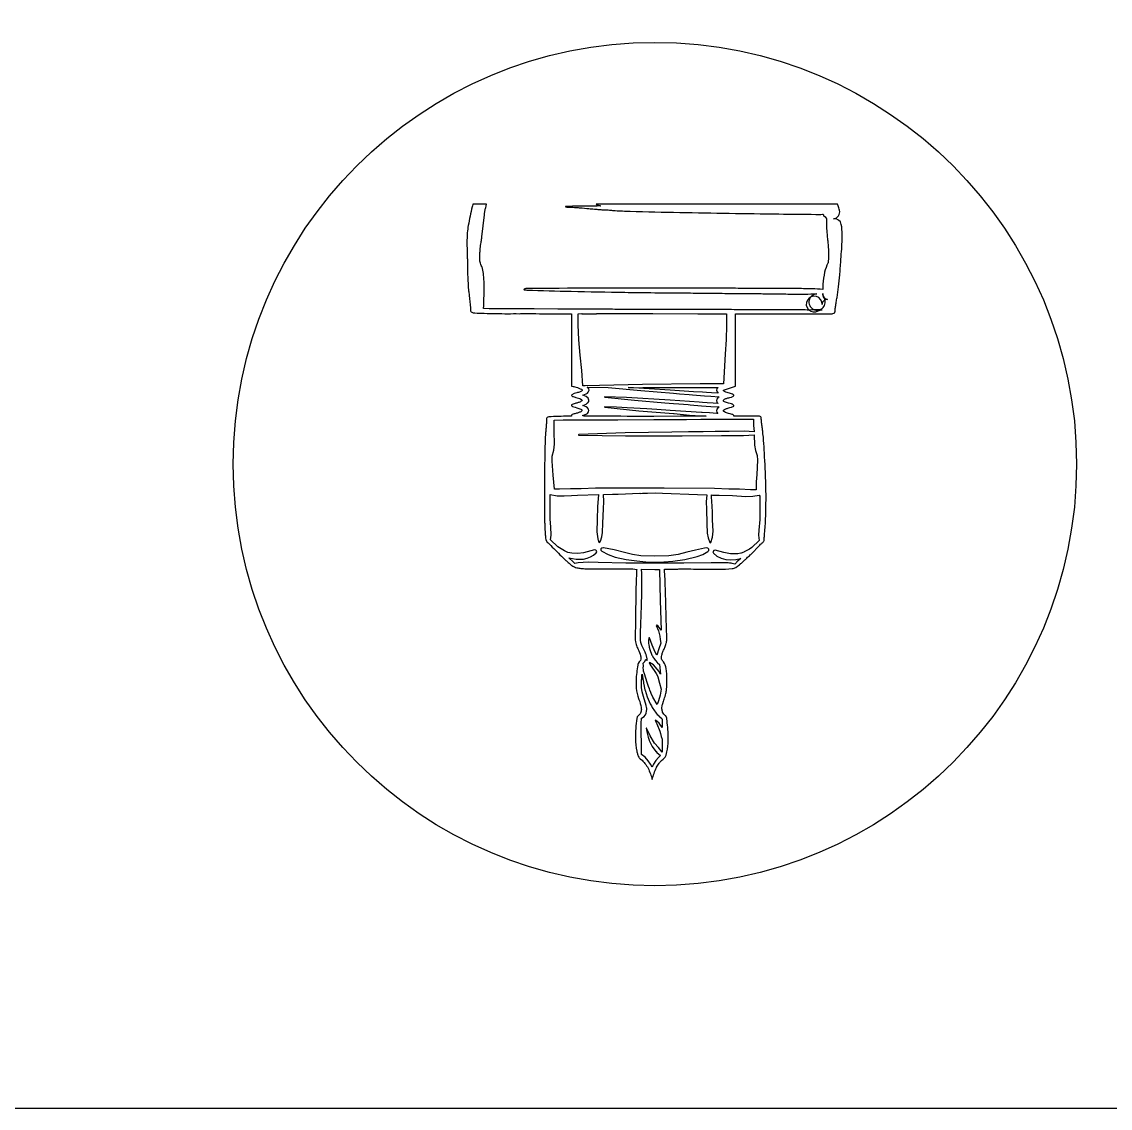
# Model space of a CAD drawing. Extents: x -250 to 250, y -318 to 318.
# Drawn here: x -70.5 to -38.23, y -317.91 to -285.7 of the extents above; entities that cross this region are included whole.
import ezdxf

# ---------------------------------------------------------------- set-up
doc = ezdxf.new("R2010")
doc.units = 0
doc.layers.get('0').update_dxf_attribs({"linetype": 'CONTINUOUS'})

msp = doc.modelspace()

# ---------------------------------------------------------------- linework, layer by layer
for points in [[(-250, -317.907), (250, -317.907), (250, -17.907), (-250, -17.907), (-250, -317.907)], [(-54.012, -294.689), (-54.012, -294.355), (-53.891, -294.354), (-53.895, -294.36), (-53.465, -294.36), (-53.464, -294.352), (-53.138, -294.35), (-51.798, -294.348), (-50.459, -294.359), (-50.382, -294.36), (-49.606, -294.36), (-49.606, -294.702), (-49.618, -295.12), (-49.646, -295.559), (-49.697, -296.431), (-50.39, -296.437), (-52.1, -296.457), (-53.805, -296.496), (-53.82, -296.489), (-53.874, -296.489), (-53.899, -296.042), (-53.946, -295.588), (-53.991, -295.135), (-54.012, -294.689)], [(-49.863, -297.315), (-49.9, -297.312), (-50.006, -297.304), (-50.114, -297.298), (-50.329, -297.286), (-50.351, -297.284), (-51.285, -297.222), (-51.679, -297.196), (-51.976, -297.176), (-52.558, -297.142), (-52.873, -297.128), (-53.217, -297.117), (-53.232, -297.122), (-53.221, -297.128), (-52.211, -297.231), (-51.186, -297.315), (-51.164, -297.317), (-50.712, -297.359), (-50.212, -297.393), (-50.976, -297.392), (-51.764, -297.401), (-52.553, -297.399), (-52.744, -297.397), (-52.745, -297.391), (-52.998, -297.391), (-52.996, -297.396), (-53.828, -297.396), (-53.878, -297.375), (-53.773, -297.334), (-53.736, -297.31), (-53.702, -297.269), (-53.691, -297.225), (-53.701, -297.182), (-53.733, -297.142), (-53.772, -297.116), (-53.875, -297.074), (-53.771, -297.033), (-53.727, -297.001), (-53.721, -296.995), (-53.696, -296.958), (-53.689, -296.923), (-53.708, -296.864), (-53.77, -296.814), (-53.873, -296.772), (-53.769, -296.731), (-53.735, -296.709), (-53.71, -296.684), (-53.687, -296.622), (-53.695, -296.582), (-53.723, -296.545), (-53.738, -296.532), (-53.116, -296.541), (-52.154, -296.635), (-51.182, -296.716), (-51.002, -296.731), (-50.716, -296.754), (-50.619, -296.762), (-50.263, -296.789), (-50.262, -296.789), (-50.076, -296.803), (-49.825, -296.82), (-49.865, -296.847), (-49.896, -296.886), (-49.906, -296.928), (-49.895, -296.974), (-49.858, -297.016), (-50.007, -297.004), (-50.184, -296.994), (-50.326, -296.986), (-50.422, -296.979), (-51.283, -296.922), (-52.577, -296.841), (-53.215, -296.817), (-53.23, -296.822), (-53.219, -296.829), (-52.337, -296.92), (-51.439, -296.994), (-51.439, -296.994), (-51.184, -297.015), (-51.024, -297.029), (-50.746, -297.052), (-50.689, -297.057), (-50.349, -297.082), (-50.078, -297.102), (-49.825, -297.12), (-49.826, -297.12), (-49.853, -297.138), (-49.894, -297.181), (-49.908, -297.23), (-49.897, -297.274), (-49.863, -297.315)], [(-49.853, -296.716), (-50.06, -296.701), (-50.203, -296.693), (-50.324, -296.686), (-50.584, -296.668), (-51.281, -296.623), (-52.527, -296.544), (-52.399, -296.545), (-52.397, -296.545), (-52.16, -296.551), (-52.094, -296.546), (-50.387, -296.546), (-49.86, -296.543), (-49.893, -296.583), (-49.904, -296.627), (-49.892, -296.673), (-49.853, -296.716)], [(-54.778, -298.582), (-54.732, -298.404), (-54.711, -298.221), (-54.717, -297.852), (-54.718, -297.508), (-54.456, -297.503), (-53.845, -297.504), (-52.833, -297.497), (-51.762, -297.49), (-50.797, -297.487), (-50.374, -297.486), (-49.7, -297.485), (-49.264, -297.484), (-49.069, -297.478), (-49.015, -297.479), (-48.807, -297.481), (-48.806, -297.666), (-48.791, -297.851), (-48.794, -297.854), (-49.083, -297.842), (-49.529, -297.845), (-49.947, -297.852), (-50.299, -297.856), (-50.741, -297.861), (-51.232, -297.868), (-52.612, -297.89), (-53.987, -297.934), (-54.011, -297.946), (-53.987, -297.958), (-52.609, -297.977), (-51.23, -297.977), (-50.926, -297.976), (-49.761, -297.969), (-49.103, -297.964), (-48.795, -297.948), (-48.778, -298.255), (-48.75, -298.406), (-48.704, -298.554), (-48.696, -298.697), (-48.715, -299.124), (-48.729, -299.34), (-48.732, -299.555), (-48.729, -299.575), (-48.897, -299.575), (-49.225, -299.559), (-49.544, -299.555), (-49.962, -299.536), (-51.462, -299.524), (-53.497, -299.526), (-53.915, -299.542), (-54.234, -299.545), (-54.562, -299.559), (-54.711, -299.557), (-54.746, -299.139), (-54.781, -298.724), (-54.778, -298.582)], [(-52.595, -301.746), (-53.411, -301.731), (-53.713, -301.723), (-53.863, -301.726), (-54.012, -301.742), (-54.106, -301.762), (-54.155, -301.711), (-54.283, -301.594), (-54.066, -301.636), (-53.849, -301.629), (-53.745, -301.605), (-53.646, -301.566), (-53.554, -301.513), (-53.47, -301.445), (-53.455, -301.414), (-53.463, -301.383), (-53.486, -301.362), (-53.52, -301.358), (-53.854, -301.444), (-54.02, -301.466), (-54.199, -301.457), (-54.312, -301.43), (-54.418, -301.387), (-54.614, -301.266), (-54.828, -301.057), (-54.815, -300.986), (-54.809, -300.916), (-54.819, -300.677), (-54.839, -300.442), (-54.841, -300.079), (-54.835, -299.716), (-54.632, -299.751), (-54.42, -299.755), (-54.211, -299.745), (-54.031, -299.736), (-53.401, -299.719), (-53.432, -300.085), (-53.441, -300.453), (-53.444, -300.537), (-53.445, -300.539), (-53.455, -300.741), (-53.455, -300.75), (-53.455, -300.818), (-53.455, -300.821), (-53.427, -301.033), (-53.426, -301.039), (-53.419, -301.061), (-53.394, -301.127), (-53.378, -301.136), (-53.363, -301.127), (-53.349, -301.099), (-53.305, -300.971), (-53.285, -300.838), (-53.276, -300.564), (-53.255, -300.14), (-53.252, -299.927), (-53.262, -299.717), (-53.262, -299.715), (-52.992, -299.707), (-52.819, -299.701), (-52.819, -299.701), (-52.178, -299.679), (-52.146, -299.685), (-52.103, -299.677), (-51.996, -299.673), (-51.953, -299.671), (-51.73, -299.666), (-51.506, -299.673), (-50.468, -299.714), (-50.198, -299.724), (-50.209, -299.935), (-50.207, -300.148), (-50.189, -300.573), (-50.18, -300.863), (-50.158, -301.003), (-50.105, -301.137), (-50.086, -301.145), (-50.075, -301.137), (-50.024, -300.976), (-50.01, -300.806), (-50.024, -300.463), (-50.027, -300.269), (-50.027, -300.236), (-50.032, -300.062), (-50.052, -299.787), (-50.059, -299.729), (-50.021, -299.73), (-49.825, -299.737), (-49.429, -299.749), (-49.034, -299.771), (-48.834, -299.768), (-48.642, -299.738), (-48.625, -299.764), (-48.621, -300.112), (-48.626, -300.46), (-48.654, -300.769), (-48.659, -300.924), (-48.639, -301.075), (-48.855, -301.283), (-48.925, -301.331), (-48.925, -301.331), (-49.084, -301.417), (-49.092, -301.421), (-49.172, -301.449), (-49.187, -301.453), (-49.271, -301.471), (-49.489, -301.476), (-49.691, -301.438), (-49.949, -301.369), (-49.988, -301.375), (-50.014, -301.411), (-50, -301.455), (-49.893, -301.538), (-49.773, -301.598), (-49.633, -301.637), (-49.486, -301.652), (-49.336, -301.642), (-49.188, -301.609), (-49.304, -301.714), (-49.317, -301.726), (-49.366, -301.775), (-49.443, -301.758), (-49.473, -301.753), (-49.519, -301.747), (-49.558, -301.742), (-49.592, -301.74), (-49.639, -301.737), (-50.061, -301.741), (-50.876, -301.751), (-51.736, -301.746), (-52.595, -301.746)], [(-51.203, -301.688), (-50.846, -301.641), (-50.483, -301.555), (-50.313, -301.49), (-50.163, -301.407), (-50.134, -301.371), (-50.137, -301.334), (-50.165, -301.306), (-50.214, -301.299), (-50.263, -301.307), (-50.526, -301.36), (-50.786, -301.427), (-51.048, -301.491), (-51.318, -301.532), (-51.735, -301.545), (-52.152, -301.53), (-52.395, -301.492), (-52.631, -301.435), (-52.938, -301.353), (-53.255, -301.291), (-53.267, -301.291), (-53.31, -301.302), (-53.334, -301.329), (-53.334, -301.364), (-53.307, -301.398), (-53.122, -301.498), (-52.911, -301.571), (-52.585, -301.643), (-52.268, -301.685), (-52.006, -301.71), (-51.736, -301.72), (-51.466, -301.712), (-51.203, -301.688)], [(-52.16, -304.03), (-52.16, -303.829), (-52.159, -303.805), (-52.158, -303.758), (-52.158, -303.742), (-52.158, -303.742), (-52.158, -303.742), (-52.153, -303.613), (-52.153, -303.612), (-52.151, -303.555), (-52.151, -303.554), (-52.127, -303.005), (-52.126, -302.969), (-52.125, -302.683), (-52.125, -302.586), (-52.124, -302.41), (-52.124, -302.397), (-52.124, -302.34), (-52.124, -302.257), (-52.124, -302.226), (-52.124, -302.138), (-52.124, -302.073), (-52.124, -302.055), (-52.127, -301.928), (-51.74, -301.937), (-51.736, -301.937), (-51.733, -301.937), (-51.597, -301.935), (-51.579, -302.855), (-51.545, -303.734), (-51.546, -303.733), (-51.546, -303.733), (-51.547, -303.732), (-51.638, -303.622), (-51.677, -303.588), (-51.691, -303.599), (-51.63, -303.754), (-51.586, -303.914), (-51.574, -304.016), (-51.554, -304.117), (-51.619, -304.293), (-51.677, -304.478), (-51.729, -304.388), (-51.814, -304.179), (-51.895, -303.968), (-51.907, -303.959), (-51.918, -303.968), (-51.924, -304.041), (-51.924, -304.053), (-51.92, -304.131), (-51.92, -304.133), (-51.92, -304.133), (-51.914, -304.175), (-51.906, -304.221), (-51.9, -304.245), (-51.883, -304.312), (-51.82, -304.475), (-51.815, -304.486), (-51.774, -304.559), (-51.768, -304.568), (-51.725, -304.63), (-51.718, -304.639), (-51.668, -304.696), (-51.656, -304.708), (-51.599, -304.757), (-51.563, -305.045), (-51.605, -304.972), (-51.616, -304.956), (-51.656, -304.898), (-51.662, -304.889), (-51.773, -304.768), (-51.892, -304.69), (-51.905, -304.703), (-51.875, -304.756), (-51.872, -304.761), (-51.753, -304.932), (-51.696, -305.02), (-51.65, -305.114), (-51.65, -305.115), (-51.649, -305.118), (-51.601, -305.304), (-51.547, -305.488), (-51.582, -305.659), (-51.631, -305.828), (-51.665, -305.941), (-51.796, -305.719), (-51.843, -305.617), (-51.856, -305.585), (-51.884, -305.513), (-51.897, -305.479), (-51.923, -305.405), (-51.932, -305.377), (-51.961, -305.288), (-51.961, -305.287), (-51.961, -305.287), (-52.045, -305.026), (-52.045, -305.026), (-52.071, -304.948), (-52.074, -304.946), (-52.075, -304.903), (-52.077, -304.867), (-52.073, -304.789), (-52.077, -304.714), (-52.029, -304.662), (-52.006, -304.6), (-51.977, -304.633), (-51.962, -304.629), (-51.961, -304.582), (-51.995, -304.462), (-52.001, -304.447), (-52.023, -304.393), (-52.117, -304.192), (-52.147, -304.106), (-52.16, -304.03)], [(-51.771, -307.706), (-51.795, -307.748), (-51.816, -307.793), (-51.86, -307.71), (-51.934, -307.605), (-52.019, -307.505), (-52.13, -307.419), (-52.127, -307.406), (-52.126, -307.223), (-52.126, -307.173), (-52.13, -307.036), (-52.137, -306.825), (-52.137, -306.825), (-52.139, -306.692), (-52.14, -306.68), (-52.14, -306.592), (-52.14, -306.592), (-52.14, -306.592), (-52.139, -306.541), (-52.139, -306.54), (-52.139, -306.54), (-52.137, -306.477), (-52.137, -306.476), (-52.13, -306.374), (-52.128, -306.345), (-52.049, -306.292), (-52.023, -306.257), (-52.017, -306.247), (-51.996, -306.199), (-51.993, -306.194), (-51.981, -306.142), (-51.981, -306.138), (-51.976, -306.087), (-51.976, -306.044), (-51.978, -306.026), (-51.989, -305.965), (-52.074, -305.701), (-52.109, -305.569), (-52.129, -305.432), (-52.133, -305.358), (-52.131, -305.304), (-52.131, -305.304), (-52.127, -305.209), (-52.125, -305.179), (-52.117, -305.08), (-52.116, -305.067), (-52.116, -305.067), (-52.114, -305.045), (-52.097, -305.104), (-52.089, -305.191), (-52.085, -305.216), (-52.074, -305.288), (-52.071, -305.307), (-52.053, -305.395), (-52.052, -305.403), (-52.027, -305.502), (-52.025, -305.51), (-51.96, -305.713), (-51.959, -305.714), (-51.959, -305.716), (-51.872, -305.916), (-51.856, -305.947), (-51.837, -305.983), (-51.813, -306.025), (-51.792, -306.059), (-51.766, -306.099), (-51.745, -306.13), (-51.716, -306.168), (-51.694, -306.196), (-51.662, -306.233), (-51.64, -306.256), (-51.602, -306.292), (-51.583, -306.31), (-51.524, -306.356), (-51.522, -306.374), (-51.514, -306.623), (-51.608, -306.497), (-51.714, -306.403), (-51.724, -306.411), (-51.68, -306.514), (-51.591, -306.732), (-51.569, -306.8), (-51.545, -306.885), (-51.545, -306.885), (-51.515, -306.968), (-51.516, -307.266), (-51.514, -307.35), (-51.629, -307.215), (-51.742, -307.083), (-51.878, -306.872), (-51.984, -306.644), (-51.992, -306.646), (-51.964, -306.793), (-51.935, -306.909), (-51.904, -307.001), (-51.901, -307.009), (-51.867, -307.084), (-51.857, -307.105), (-51.811, -307.183), (-51.733, -307.293), (-51.724, -307.305), (-51.703, -307.33), (-51.699, -307.335), (-51.672, -307.365), (-51.567, -307.451), (-51.567, -307.451), (-51.567, -307.451), (-51.567, -307.451), (-51.59, -307.474), (-51.618, -307.501), (-51.619, -307.503), (-51.63, -307.515), (-51.702, -307.603), (-51.771, -307.706)]]:
    msp.add_lwpolyline(points, close=True)
msp.add_lwpolyline([(-51.685, -307.805), (-51.685, -307.804), (-51.684, -307.802, -0.03828), (-51.607, -307.678, -0.055603), (-51.539, -307.604), (-51.487, -307.559, 0.057386), (-51.418, -307.481, 0.131201), (-51.403, -307.438), (-51.403, -307.437), (-51.377, -307.345, 0.051741), (-51.338, -307.008, 0.033492), (-51.367, -306.484), (-51.374, -306.424), (-51.381, -306.373), (-51.383, -306.355), (-51.384, -306.344), (-51.406, -306.28), (-51.412, -306.275), (-51.419, -306.271), (-51.425, -306.268), (-51.427, -306.266), (-51.448, -306.244), (-51.466, -306.227, -0.116741), (-51.504, -306.17, -0.079756), (-51.524, -306.072, -0.052248), (-51.519, -305.993, -0.034582), (-51.491, -305.878, -0.006025), (-51.48, -305.847, -0.002956), (-51.459, -305.784, 0.026619), (-51.408, -305.613, 0.038185), (-51.388, -305.49, 0.049725), (-51.397, -304.872, 0.14696), (-51.482, -304.676), (-51.496, -304.66, -0.086774), (-51.525, -304.611, -0.082829), (-51.537, -304.554), (-51.535, -304.514, -0.048927), (-51.522, -304.45, -0.030841), (-51.486, -304.352, -0.00641), (-51.461, -304.298, 0.006037), (-51.438, -304.247, 0.043129), (-51.396, -304.126, 0.048319), (-51.379, -304.012, 0.011716), (-51.378, -303.968, 0.009427), (-51.379, -303.914, 0.005896), (-51.38, -303.874, 0.002976), (-51.385, -303.796, -0.008884), (-51.391, -303.672, -0.00273), (-51.402, -303.268), (-51.403, -303.206), (-51.406, -303.082), (-51.407, -303.018, 0.004592), (-51.432, -302.21, 0.014018), (-51.45, -301.946, -0.342309), (-51.446, -301.933), (-51.41, -301.932), (-51.364, -301.931), (-51.317, -301.93), (-51.27, -301.928, -0.000836), (-51.154, -301.925, -0.001399), (-51.085, -301.924, -0.003168), (-50.969, -301.922, -0.003657), (-50.869, -301.922, 0.001031), (-50.669, -301.923, 0.000667), (-50.362, -301.924, 0.000431), (-50.264, -301.924, -0.00093), (-50.054, -301.925, -0.002389), (-50.014, -301.925, -0.001591), (-49.953, -301.926), (-49.848, -301.928), (-49.838, -301.928, 0.030673), (-49.44, -301.909, 0.11215), (-49.336, -301.874), (-49.282, -301.839), (-49.226, -301.796), (-49.223, -301.792), (-49.196, -301.769), (-49.191, -301.764, 0.004506), (-49.108, -301.692, 0.004659), (-49.029, -301.62, 0.002985), (-48.983, -301.576, 0.002777), (-48.933, -301.529), (-48.895, -301.492), (-48.893, -301.49), (-48.625, -301.22), (-48.598, -301.192), (-48.583, -301.178), (-48.566, -301.165, 0.049043), (-48.511, -301.109, 0.121556), (-48.498, -301.079), (-48.497, -301.069, -0.003867), (-48.494, -301.036, -0.002586), (-48.49, -300.986), (-48.487, -300.956), (-48.482, -300.896, 0.017953), (-48.44, -299.994, 0.015269), (-48.461, -298.933, 0.00476), (-48.472, -298.749, -0.003825), (-48.481, -298.6), (-48.485, -298.535), (-48.487, -298.488, 0.005864), (-48.51, -298.113, 0.010895), (-48.529, -297.912, 0.002258), (-48.535, -297.862, 0.001132), (-48.548, -297.763, -0.002352), (-48.566, -297.622, -0.004805), (-48.573, -297.553, -0.005279), (-48.575, -297.539, -0.000648), (-48.583, -297.43), (-48.592, -297.412), (-48.595, -297.408), (-48.629, -297.392), (-48.632, -297.391), (-48.707, -297.391), (-48.806, -297.39), (-49.395, -297.388), (-49.395, -297.373), (-49.395, -297.371), (-49.423, -297.347, 0.039615), (-49.438, -297.342, 0.00951), (-49.499, -297.324), (-49.551, -297.31, -0.037496), (-49.673, -297.267, -0.144494), (-49.699, -297.245), (-49.702, -297.24), (-49.703, -297.223), (-49.702, -297.219), (-49.671, -297.192, -0.042376), (-49.635, -297.176, -0.017772), (-49.546, -297.149, 0.000786), (-49.475, -297.13, 0.005797), (-49.465, -297.127), (-49.395, -297.092), (-49.394, -297.089), (-49.392, -297.075), (-49.392, -297.072), (-49.421, -297.046, 0.039623), (-49.436, -297.04, 0.009478), (-49.497, -297.022), (-49.549, -297.008, -0.037487), (-49.671, -296.966, -0.144428), (-49.697, -296.944), (-49.7, -296.938), (-49.701, -296.922), (-49.699, -296.917), (-49.668, -296.89, -0.042406), (-49.633, -296.874, -0.017802), (-49.544, -296.848, 0.000771), (-49.472, -296.828, 0.0058), (-49.463, -296.826), (-49.393, -296.79), (-49.392, -296.788), (-49.389, -296.774), (-49.39, -296.771), (-49.419, -296.744, 0.039583), (-49.434, -296.739, 0.009532), (-49.495, -296.721), (-49.52, -296.714, -0.033065), (-49.668, -296.664, -0.150327), (-49.695, -296.642), (-49.698, -296.637), (-49.7, -296.627), (-49.341, -296.503), (-49.341, -296.499), (-49.341, -296.46), (-49.341, -296.085), (-49.341, -295.52), (-49.341, -295.254), (-49.342, -294.62), (-49.342, -294.439), (-49.342, -294.399), (-49.341, -294.36), (-46.477, -294.36), (-46.405, -294.33), (-46.401, -294.325), (-46.395, -294.313), (-46.394, -294.306, -0.005759), (-46.39, -294.255, -0.005135), (-46.384, -294.198, -0.004405), (-46.377, -294.142, -0.003702), (-46.367, -294.076, -0.003253), (-46.357, -294.01, -0.001603), (-46.334, -293.876, 0.011224), (-46.288, -293.561, 0.009909), (-46.25, -293.202, 0.002771), (-46.244, -293.122, 0.001888), (-46.236, -293.005, -0.000124), (-46.221, -292.786, -0.001613), (-46.22, -292.769, -0.001923), (-46.216, -292.711, -0.001084), (-46.207, -292.608), (-46.206, -292.589, 0.02174), (-46.181, -292.003, 0.043311), (-46.207, -291.71, 0.397761), (-46.435, -291.541, 0.444272), (-46.258, -291.291, 0.017202), (-46.276, -291.22, 0.018132), (-46.298, -291.155), (-46.316, -291.112), (-53.479, -291.112), (-53.478, -291.112), (-53.477, -291.113, 0.013786), (-53.417, -291.135, 0.011288), (-53.343, -291.158), (-53.336, -291.163), (-53.441, -291.164), (-53.647, -291.166), (-53.76, -291.167), (-53.813, -291.168), (-53.905, -291.168), (-53.979, -291.169, 0.003516), (-54.376, -291.176, 0.174215), (-54.384, -291.179), (-54.386, -291.183), (-54.383, -291.187), (-54.381, -291.188), (-54.364, -291.192), (-54.348, -291.193, -0.00444), (-54.261, -291.196, -0.003967), (-54.163, -291.201, -0.003379), (-54.068, -291.207, -0.002764), (-53.951, -291.216, -0.003238), (-53.688, -291.24, 0.001959), (-53.529, -291.255, 0.002635), (-53.387, -291.266, 0.003492), (-53.28, -291.274, -0.047191), (-53.121, -291.28, -0.007445), (-53.043, -291.285), (-53.031, -291.287), (-53.017, -291.289, 0.025263), (-52.911, -291.3, 0.006115), (-52.47, -291.318, 0.002663), (-50.993, -291.353, 0.001342), (-48.061, -291.399, 0.001185), (-46.96, -291.411, 0.006853), (-46.769, -291.41), (-46.749, -291.41), (-46.721, -291.461), (-46.711, -291.468), (-46.704, -291.472), (-46.697, -291.476), (-46.651, -291.525), (-46.648, -291.535), (-46.647, -291.541), (-46.647, -291.556, 0.008987), (-46.649, -291.63, 0.008021), (-46.648, -291.713, 0.006866), (-46.644, -291.794, 0.005639), (-46.637, -291.892, 0.007092), (-46.615, -292.133, -0.003541), (-46.603, -292.252, -0.013849), (-46.585, -292.517, -0.021417), (-46.586, -292.689, -0.004851), (-46.589, -292.731, -0.004327), (-46.592, -292.778, -0.012866), (-46.6, -292.844, -0.083355), (-46.603, -292.854, 0.059305), (-46.7, -293.121, 0.046154), (-46.751, -293.481), (-46.759, -293.635), (-46.832, -293.63, 0.007528), (-47.149, -293.618, 0.005036), (-47.624, -293.61, 0.000865), (-47.744, -293.61, 0.000432), (-47.984, -293.61, -0.000151), (-48.125, -293.61, -0.000303), (-48.195, -293.61, -0.000632), (-48.305, -293.609, -0.000642), (-48.414, -293.609, 0.000329), (-49.039, -293.605, 0.000339), (-49.644, -293.602, 0.000212), (-49.977, -293.6, 0.000176), (-50.379, -293.599), (-50.438, -293.599), (-50.534, -293.599), (-50.66, -293.598), (-50.701, -293.598), (-50.754, -293.598), (-50.799, -293.598), (-50.845, -293.598), (-50.938, -293.598), (-51.058, -293.598), (-51.221, -293.597), (-51.373, -293.597), (-51.597, -293.597, 0.002365), (-55.561, -293.612, 0.176351), (-55.612, -293.631), (-55.614, -293.633), (-55.616, -293.638), (-55.616, -293.639), (-55.61, -293.645), (-55.608, -293.647, 0.093899), (-55.596, -293.65, 0.017011), (-55.528, -293.655, 0.002519), (-54.217, -293.691, 0.002072), (-52.622, -293.721, 0.000809), (-51.857, -293.731, 0.000638), (-50.887, -293.74, -0.000237), (-50.677, -293.742, -0.000161), (-50.367, -293.745), (-50.304, -293.746), (-50.176, -293.747, 0.000217), (-49.897, -293.75, 0.000194), (-49.586, -293.753), (-49.376, -293.754), (-49.304, -293.755), (-49.267, -293.755), (-49.22, -293.756), (-49.209, -293.756), (-49.124, -293.757), (-49.003, -293.758), (-48.931, -293.758, 0.000271), (-48.819, -293.759, 0.000265), (-48.704, -293.76, -0.001428), (-48.538, -293.762, -0.000868), (-48.265, -293.766, 0.000259), (-47.902, -293.771, 0.000874), (-47.794, -293.772, 0.004825), (-47.284, -293.773, 0.007013), (-46.932, -293.766, 0.765795), (-47.038, -294.222, 0.765795), (-46.717, -293.881, -0.13427), (-46.753, -293.758), (-46.753, -293.769), (-46.753, -293.781, 0.387544), (-46.612, -293.931, 0.428386), (-46.776, -294.078, 0.773204), (-47.212, -293.951, 0.773204), (-46.893, -294.275, -0.129509), (-46.778, -294.243), (-46.828, -294.244), (-46.884, -294.244), (-46.935, -294.245), (-46.998, -294.245), (-47.038, -294.245), (-47.12, -294.246), (-47.156, -294.246), (-47.176, -294.246), (-47.203, -294.246), (-47.223, -294.246, 0.00663), (-47.432, -294.24, 0.00398), (-47.781, -294.238, 0.00051), (-47.849, -294.238, 0.000254), (-47.987, -294.238, -0.000176), (-48.102, -294.239, -0.000353), (-48.159, -294.239, -0.000564), (-48.232, -294.239, -0.000571), (-48.304, -294.238, 0.0003), (-48.576, -294.238, 0.000187), (-49.015, -294.237), (-49.066, -294.237), (-49.168, -294.237, -0.000071), (-49.46, -294.236, -0.000158), (-49.591, -294.236), (-49.638, -294.236), (-49.776, -294.236), (-49.845, -294.236), (-49.894, -294.235), (-49.937, -294.235), (-49.969, -294.235), (-50.014, -294.235), (-50.056, -294.235), (-50.114, -294.235), (-50.143, -294.235), (-50.204, -294.235, -0.000392), (-50.399, -294.235, -0.000266), (-50.686, -294.234), (-50.747, -294.234), (-50.869, -294.233), (-52.296, -294.228, 0.000194), (-52.439, -294.228, 0.000097), (-52.726, -294.227, -0.00008), (-52.986, -294.226, -0.00016), (-53.115, -294.225, -0.000239), (-53.273, -294.224, -0.000252), (-53.421, -294.224, 0.000216), (-54.021, -294.22, 0.000224), (-54.6, -294.217), (-54.607, -294.217), (-55.309, -294.214, -0.000729), (-55.376, -294.214, -0.00058), (-55.46, -294.213), (-55.506, -294.212), (-55.634, -294.211), (-56.402, -294.214), (-56.417, -294.214), (-56.574, -294.212), (-56.652, -294.211), (-56.816, -294.204, 0.008666), (-56.81, -294.138, 0.008222), (-56.807, -294.069, 0.011819), (-56.799, -293.397, 0.033155), (-56.818, -293.158, 0.018044), (-56.837, -293.055, 0.019375), (-56.862, -292.961, -0.113651), (-56.913, -292.825, -0.021483), (-56.919, -292.81, -0.008329), (-56.923, -292.7, -0.010775), (-56.923, -292.614, -0.016222), (-56.915, -292.475, -0.011636), (-56.893, -292.281, -0.002883), (-56.884, -292.215, -0.001433), (-56.864, -292.082), (-56.788, -291.421), (-56.783, -291.395), (-56.772, -291.33), (-56.762, -291.277), (-56.751, -291.226), (-56.751, -291.224), (-56.75, -291.221), (-56.735, -291.155), (-56.724, -291.112), (-57.13, -291.112), (-57.132, -291.116), (-57.134, -291.12, 0.048136), (-57.155, -291.188, 0.006095), (-57.266, -291.742, 0.026968), (-57.295, -291.957, 0.01998), (-57.306, -292.249, 0.005153), (-57.305, -292.351, 0.002615), (-57.299, -292.55, -0.002157), (-57.295, -292.708, -0.002731), (-57.292, -292.833), (-57.291, -292.894, 0.007691), (-57.278, -293.382, 0.014258), (-57.259, -293.644, 0.002953), (-57.252, -293.709, 0.00148), (-57.237, -293.838, -0.003072), (-57.216, -294.022, -0.00628), (-57.208, -294.112, -0.012103), (-57.202, -294.21, 0.007702), (-57.199, -294.273), (-57.19, -294.293), (-57.185, -294.298), (-57.12, -294.325, 0.041803), (-57.069, -294.332, 0.007947), (-56.8, -294.344, 0.003242), (-56.444, -294.352, 0.003358), (-56.101, -294.356, -0.005852), (-55.758, -294.355, -0.000976), (-55.588, -294.352), (-55.559, -294.352, 0.001934), (-55.159, -294.355, 0.001433), (-54.619, -294.356), (-54.211, -294.36), (-54.211, -294.498), (-54.211, -294.572), (-54.211, -294.585), (-54.21, -294.733), (-54.21, -294.762), (-54.21, -294.832), (-54.21, -295.046), (-54.21, -295.34), (-54.21, -295.626), (-54.211, -295.881), (-54.211, -296.061), (-54.211, -296.201), (-54.211, -296.503), (-54.155, -296.51), (-54.15, -296.512, 0.021468), (-54.136, -296.517, 0.004835), (-54.071, -296.534, -0.051068), (-53.905, -296.597, -0.317118), (-53.891, -296.624), (-53.891, -296.628), (-53.913, -296.653, -0.060707), (-53.948, -296.671, -0.022367), (-54.049, -296.703), (-54.091, -296.714), (-54.13, -296.724), (-54.2, -296.76), (-54.201, -296.762), (-54.203, -296.776), (-54.202, -296.779), (-54.173, -296.806, 0.039685), (-54.159, -296.811, 0.009492), (-54.098, -296.829), (-54.073, -296.836, -0.033064), (-53.925, -296.886, -0.150283), (-53.897, -296.908), (-53.895, -296.913), (-53.893, -296.93), (-53.895, -296.934), (-53.926, -296.961, -0.042363), (-53.962, -296.977, -0.017749), (-54.051, -297.004), (-54.074, -297.01, 0.031444), (-54.184, -297.046, 0.158238), (-54.202, -297.061), (-54.203, -297.064), (-54.205, -297.078), (-54.204, -297.081), (-54.201, -297.088, 0.126767), (-54.181, -297.103, 0.034082), (-54.1, -297.131), (-54.048, -297.145, -0.037508), (-53.926, -297.188, -0.144508), (-53.899, -297.21), (-53.897, -297.215), (-53.896, -297.231), (-53.897, -297.236), (-53.928, -297.263, -0.042357), (-53.964, -297.279, -0.017745), (-54.053, -297.306), (-54.076, -297.312, 0.031466), (-54.186, -297.348, 0.157929), (-54.204, -297.363), (-54.205, -297.365), (-54.207, -297.379), (-54.206, -297.382), (-54.203, -297.391, -0.483466), (-54.207, -297.394, 0.000988), (-54.252, -297.394, 0.000982), (-54.297, -297.395, 0.015398), (-54.881, -297.415, 0.167084), (-54.932, -297.436), (-54.936, -297.441), (-54.943, -297.458), (-54.943, -297.466, -0.004959), (-54.945, -297.511, -0.004339), (-54.947, -297.562, -0.003582), (-54.95, -297.611, -0.002845), (-54.955, -297.673, -0.002925), (-54.966, -297.796, 0.002486), (-54.975, -297.9, 0.011126), (-54.988, -298.118, 0.007049), (-54.997, -298.462), (-54.999, -298.631), (-54.999, -298.643, -0.001483), (-55, -298.688, -0.000838), (-55.002, -298.767, 0.000544), (-55.004, -298.869, 0.00132), (-55.005, -298.911, 0.004019), (-55.007, -299.12, 0.000766), (-55.007, -300.214, 0.003541), (-55.006, -300.309, 0.002474), (-55.004, -300.444), (-55.003, -300.488), (-55.002, -300.54, 0.007539), (-54.997, -300.67, 0.005267), (-54.986, -300.857, 0.002294), (-54.984, -300.884, 0.001145), (-54.98, -300.938), (-54.974, -301.002), (-54.971, -301.055), (-54.926, -301.125), (-54.899, -301.149), (-54.887, -301.159), (-54.876, -301.168), (-54.868, -301.177), (-54.865, -301.18, 0.00383), (-54.503, -301.544, 0.01108), (-54.374, -301.667, 0.0027), (-54.333, -301.704, 0.002011), (-54.276, -301.753), (-54.257, -301.771), (-54.237, -301.789, 0.074323), (-54.145, -301.85, 0.062096), (-54.02, -301.891, 0.026012), (-53.896, -301.908, 0.018858), (-53.724, -301.917, 0.004477), (-53.667, -301.917, 0.002233), (-53.554, -301.916, -0.003058), (-53.457, -301.915, -0.001772), (-53.289, -301.915), (-53.244, -301.916, 0.000175), (-53.012, -301.917, 0.000351), (-52.896, -301.917, 0.000592), (-52.753, -301.917, 0.00053), (-52.593, -301.917, -0.003968), (-52.506, -301.918, -0.003021), (-52.391, -301.92), (-52.271, -301.935, 0.003081), (-52.274, -301.97, 0.002502), (-52.277, -302.014, 0.008303), (-52.288, -302.254, 0.00385), (-52.301, -302.772, 0.000907), (-52.303, -302.957, 0.00048), (-52.308, -303.308, -0.001496), (-52.313, -303.698, -0.007408), (-52.315, -303.776), (-52.319, -303.848, 0.044451), (-52.308, -304.083, 0.069901), (-52.267, -304.228, 0.006814), (-52.256, -304.254, 0.003589), (-52.232, -304.303), (-52.23, -304.306, -0.05066), (-52.159, -304.5, -0.105017), (-52.155, -304.6), (-52.162, -304.632), (-52.18, -304.655), (-52.2, -304.679), (-52.227, -304.725), (-52.227, -304.727), (-52.228, -304.729, 0.058926), (-52.24, -304.772, 0.011974), (-52.273, -304.992, 0.049114), (-52.284, -305.453, 0.071326), (-52.216, -305.764), (-52.205, -305.792, -0.045335), (-52.14, -306.026, -0.098192), (-52.142, -306.14, -0.059562), (-52.161, -306.196, -0.088768), (-52.185, -306.229), (-52.19, -306.234), (-52.227, -306.272), (-52.228, -306.273), (-52.229, -306.275), (-52.23, -306.276), (-52.26, -306.301), (-52.271, -306.354, 0.034064), (-52.311, -306.947, 0.053722), (-52.27, -307.323, 0.013343), (-52.248, -307.415, 0.063573), (-52.24, -307.434), (-52.236, -307.44), (-52.236, -307.442, 0.123752), (-52.229, -307.471, 0.061231), (-52.196, -307.52), (-52.17, -307.546), (-52.13, -307.582), (-52.115, -307.594, -0.056267), (-52.027, -307.685, -0.041964), (-51.935, -307.828, -0.042658), (-51.813, -308.162, -0.045547), (-51.685, -307.805)], format="xyb", close=True)
msp.add_circle((-51.733, -298.812), 12.5)

doc.saveas('drawing.dxf')
